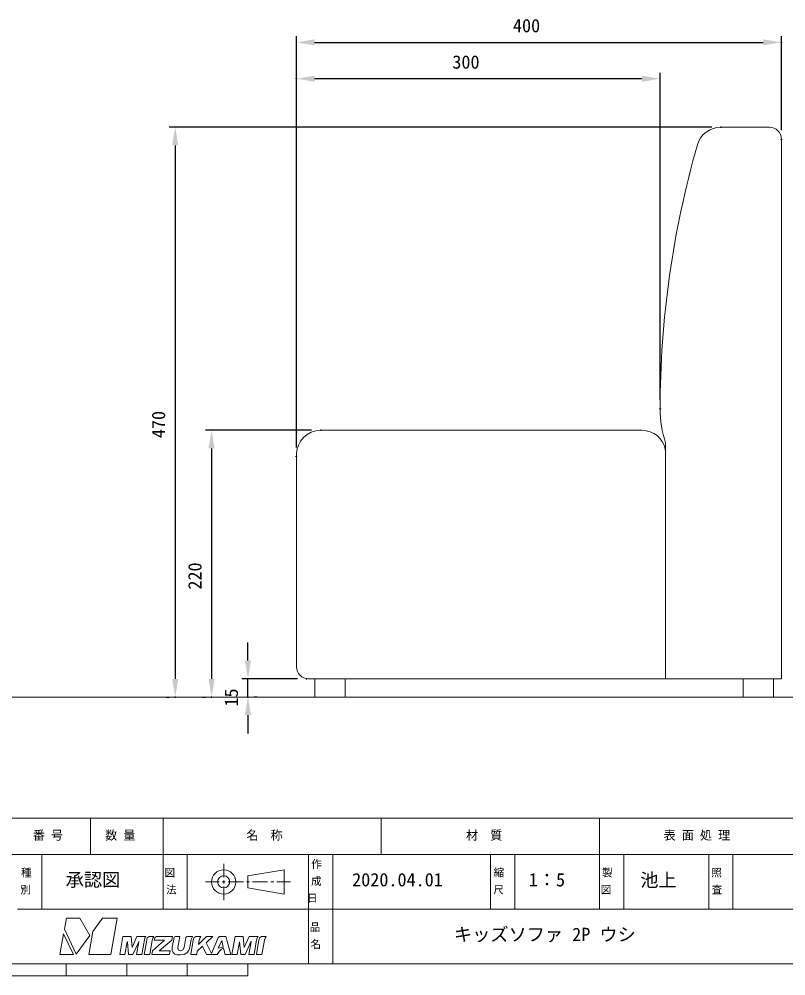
# Model space of a CAD drawing. Units: millimetres, scale not verified. Extents: x -203 to 203, y -143 to 143.
# Drawn here: x 12.3 to 138.7, y -140 to 17.8 of the extents above; entities that cross this region are included whole.
import ezdxf
from ezdxf.enums import TextEntityAlignment as Align

# ---------------------------------------------------------------- set-up
doc = ezdxf.new("R2010")
doc.units = ezdxf.units.MM
doc.header["$LTSCALE"] = 0.5
doc.header["$PDMODE"] = 32
doc.header["$PDSIZE"] = 0.1
for name, color, linetype, lineweight in [('0-1_DIMENSION_LINES$02_DIMENSI', 7, 'Continuous', 25), ('0-3_DIMENSION_LINES$03_LINES', 7, 'Continuous', 18), ('0-4_図面_FORMAT$03_TEXT', 7, 'Continuous', 18), ('0-5_図面_FORMAT$02_LOGO$01_MZ_LO', 7, 'Continuous', 18), ('0-7_図面_FORMAT$01_WAKU$OUT_LINE', 6, 'Continuous', 18), ('0-8_図面_FORMAT$01_WAKU$SUB_LINE', 7, 'Continuous', 18)]:
    doc.layers.add(name, color=color, linetype=linetype, lineweight=lineweight)
doc.layers.add('0-2_DEFPOINTS', color=7, linetype='Continuous')
doc.styles.add('ＭＳ ゴシック', font='')
doc.styles.get('ＭＳ ゴシック').set_extended_font_data('MS Gothic')

# ---------------------------------------------------------------- blocks, each defined once
blk = doc.blocks.new('D1')
at = {"layer": '0-1_DIMENSION_LINES$02_DIMENSI'}
for p, q in [((536, 191.365), (536, 327)), ((696, 296), (696, 327)), ((542, 325), (690, 325))]:
    blk.add_line(p, q, dxfattribs=at)
for points in [[(542, 326), (542, 324), (536, 325)], [(690, 324), (690, 326), (696, 325)]]:
    blk.add_solid(points, dxfattribs=at)
at = {"layer": '0-2_DEFPOINTS'}
for p in [(696, 325), (696, 293), (536, 188.365)]:
    blk.add_point(p, dxfattribs=at)
at = {"layer": '0-1_DIMENSION_LINES$02_DIMENSI', "style": 'ＭＳ ゴシック'}
blk.add_text('400', height=4.399, dxfattribs=at).set_placement((607.429, 327), align=Align.BOTTOM_LEFT)
blk = doc.blocks.new('D2')
at = {"layer": '0-1_DIMENSION_LINES$02_DIMENSI'}
for p, q in [((673, 297), (494, 297)), ((496, 291), (496, 115)), ((493, 109), (494, 109))]:
    blk.add_line(p, q, dxfattribs=at)
for points in [[(497, 291), (495, 291), (496, 297)], [(495, 115), (497, 115), (496, 109)]]:
    blk.add_solid(points, dxfattribs=at)
at = {"layer": '0-2_DEFPOINTS'}
for p in [(676, 297), (496, 109)]:
    blk.add_point(p, dxfattribs=at)
at = {"layer": '0-1_DIMENSION_LINES$02_DIMENSI', "style": 'ＭＳ ゴシック'}
blk.add_text('470', height=4.399, rotation=90, dxfattribs=at).set_placement((494, 194.429), align=Align.BOTTOM_LEFT)
blk = doc.blocks.new('D3')
at = {"layer": '0-1_DIMENSION_LINES$02_DIMENSI'}
for p, q in [((541, 197), (506, 197)), ((508, 191), (508, 115)), ((505, 109), (506, 109))]:
    blk.add_line(p, q, dxfattribs=at)
for points in [[(509, 191), (507, 191), (508, 197)], [(507, 115), (509, 115), (508, 109)]]:
    blk.add_solid(points, dxfattribs=at)
at = {"layer": '0-2_DEFPOINTS'}
for p in [(544, 197), (508, 109)]:
    blk.add_point(p, dxfattribs=at)
at = {"layer": '0-1_DIMENSION_LINES$02_DIMENSI', "style": 'ＭＳ ゴシック'}
blk.add_text('220', height=4.399, rotation=90, dxfattribs=at).set_placement((506, 144.429), align=Align.BOTTOM_LEFT)
blk = doc.blocks.new('D4')
at = {"layer": '0-1_DIMENSION_LINES$02_DIMENSI'}
for p, q in [((520, 121), (520, 126.999)), ((536.343, 115), (518, 115)), ((520, 109), (520, 115)), ((523, 109), (522, 109)), ((520, 103), (520, 97.001))]:
    blk.add_line(p, q, dxfattribs=at)
for points in [[(519, 121), (521, 121), (520, 115)], [(521, 103), (519, 103), (520, 109)]]:
    blk.add_solid(points, dxfattribs=at)
at = {"layer": '0-2_DEFPOINTS'}
for p in [(520, 115), (539.343, 115), (520, 109)]:
    blk.add_point(p, dxfattribs=at)
at = {"layer": '0-1_DIMENSION_LINES$02_DIMENSI', "style": 'ＭＳ ゴシック'}
blk.add_text('15', height=4.399, rotation=90, dxfattribs=at).set_placement((518, 105.857), align=Align.BOTTOM_LEFT)
blk = doc.blocks.new('D6')
at = {"layer": '0-1_DIMENSION_LINES$02_DIMENSI'}
for p, q in [((536, 191.365), (536, 315)), ((650, 313), (542, 313)), ((656, 207.071), (656, 315))]:
    blk.add_line(p, q, dxfattribs=at)
for points in [[(542, 314), (542, 312), (536, 313)], [(650, 312), (650, 314), (656, 313)]]:
    blk.add_solid(points, dxfattribs=at)
at = {"layer": '0-2_DEFPOINTS'}
for p in [(536, 313), (656, 204.071), (536, 188.365)]:
    blk.add_point(p, dxfattribs=at)
at = {"layer": '0-1_DIMENSION_LINES$02_DIMENSI', "style": 'ＭＳ ゴシック'}
blk.add_text('300', height=4.399, dxfattribs=at).set_placement((587.429, 315), align=Align.BOTTOM_LEFT)
blk = doc.blocks.new('_X20')
at = {"layer": '0-4_図面_FORMAT$03_TEXT', "style": 'ＭＳ ゴシック'}
for s, p in [('照', (672.836, 49.002)), ('査', (672.987, 43.38))]:
    blk.add_text(s, height=2.566, dxfattribs=at).set_placement(p, align=Align.BOTTOM_LEFT)
blk = doc.blocks.new('_X19')
at = {"layer": '0-4_図面_FORMAT$03_TEXT', "style": 'ＭＳ ゴシック'}
for s, p in [('製', (636.801, 49.002)), ('図', (636.385, 43.38))]:
    blk.add_text(s, height=2.566, dxfattribs=at).set_placement(p, align=Align.BOTTOM_LEFT)
blk = doc.blocks.new('_X18')
at = {"layer": '0-4_図面_FORMAT$03_TEXT', "style": 'ＭＳ ゴシック'}
for s, p in [('縮', (601.025, 49.002)), ('尺', (600.952, 43.38))]:
    blk.add_text(s, height=2.566, dxfattribs=at).set_placement(p, align=Align.BOTTOM_LEFT)
blk = doc.blocks.new('_X17')
at = {"layer": '0-4_図面_FORMAT$03_TEXT', "style": 'ＭＳ ゴシック'}
for s, p in [('品', (540.35, 31.002)), ('名', (540.651, 25.38))]:
    blk.add_text(s, height=2.566, dxfattribs=at).set_placement(p, align=Align.BOTTOM_LEFT)
blk = doc.blocks.new('_X16')
at = {"layer": '0-4_図面_FORMAT$03_TEXT', "style": 'ＭＳ ゴシック'}
for s, p in [('種', (445.127, 49.002)), ('別', (444.903, 43.38))]:
    blk.add_text(s, height=2.566, dxfattribs=at).set_placement(p, align=Align.BOTTOM_LEFT)
blk = doc.blocks.new('_X15')
at = {"layer": '0-4_図面_FORMAT$03_TEXT', "style": 'ＭＳ ゴシック'}
for s, p in [('図', (492.487, 49.002)), ('法', (492.977, 43.38))]:
    blk.add_text(s, height=2.566, dxfattribs=at).set_placement(p, align=Align.BOTTOM_LEFT)
blk = doc.blocks.new('_X14')
at = {"layer": '0-4_図面_FORMAT$03_TEXT', "style": 'ＭＳ ゴシック'}
for s, p in [('作', (540.875, 51.813)), ('成', (540.801, 46.191)), ('日', (539.482, 40.568))]:
    blk.add_text(s, height=2.566, dxfattribs=at).set_placement(p, align=Align.BOTTOM_LEFT)

msp = doc.modelspace()

# ---------------------------------------------------------------- linework, layer by layer
at = {"layer": '0-3_DIMENSION_LINES$03_LINES'}
for p, q in [((136, 0), (128, 0)), ((118.8502, -53.1224), (118.9, -53.3583)), ((-182, -94), (178, -94))]:
    msp.add_line(p, q, dxfattribs=at)
for points in [[(118.9, -52.0848), (118.9, -91), (138, -91), (138, -2)], [(62, -50), (88.5, -50), (115, -50)], [(58, -89), (58, -88.8413), (58, -68.3487), (58, -65.1107), (58, -63.5565), (58, -59.714), (58, -54.3173), (58, -54)], [(118.9, -91), (60.6, -91), (60, -91)]]:
    msp.add_lwpolyline(points, dxfattribs=at)
for points in [[(61.0146, -91), (66.0146, -91), (66.0146, -94), (61.0146, -94)], [(131.6685, -91), (136.6685, -91), (136.6685, -94), (131.6685, -94)]]:
    msp.add_lwpolyline(points, close=True, dxfattribs=at)
for centre, radius, start, end in [((128, -4), 4, 90, 163.91494), ((136, -2), 2, 360, 90), ((275.2623, -46.4635), 157.2623, 163.91494, 180.00031), ((136, -46.4644), 18, 180, 198.19487), ((62, -54), 4, 90, 180), ((115, -53.935), 3.935, 11.91859, 90), ((60, -89), 2, 180, 270)]:
    msp.add_arc(centre, radius, start, end, dxfattribs=at)
at = {"layer": '0-4_図面_FORMAT$03_TEXT'}
for p, q in [((46, -123.75), (46, -121.5)), ((56, -122.5), (50, -123.5)), ((56, -126.5), (56, -122.5)), ((45.25, -124.5), (43, -124.5)), ((46.25, -124.5), (45.75, -124.5)), ((46, -124.75), (46, -124.25)), ((49.25, -124.5), (46.75, -124.5)), ((50.25, -124.5), (49.75, -124.5)), ((50, -123.5), (50, -125.5)), ((53.25, -124.5), (50.75, -124.5)), ((54.25, -124.5), (53.75, -124.5)), ((57, -124.5), (54.75, -124.5)), ((46, -127.5), (46, -125.25)), ((50, -125.5), (56, -126.5))]:
    msp.add_line(p, q, dxfattribs=at)
for radius in [2, 1]:
    msp.add_circle((46, -124.5), radius, dxfattribs=at)
at = {"layer": '0-5_図面_FORMAT$02_LOGO$01_MZ_LO'}
for p, q in [((37.5368, -133.5001), (35.0653, -133.5001)), ((46.3372, -133.5001), (45.4679, -133.5001)), ((40.2333, -135.7779), (40.2903, -135.6677)), ((40.3739, -135.4237), (40.3965, -135.3012)), ((40.3965, -135.3012), (40.3965, -135.3012))]:
    msp.add_line(p, q, dxfattribs=at)
for points in [[(23.9185, -133.3532), (22.2811, -130.5), (20.052, -130.5), (19.7334, -132.3069), (21.6797, -136.412)], [(28.4519, -130.5), (26.0068, -130.5), (24.423, -132.6639), (23.7466, -136.5), (27.394, -136.5)], [(18.994, -136.5), (21.2213, -136.5), (19.5978, -133.0758)], [(45.1097, -135.4167), (45.6797, -134.1656), (45.9339, -135.2805)]]:
    msp.add_lwpolyline(points, close=True, dxfattribs=at)
for points in [[(33.1643, -133.5221), (33.1564, -133.5001), (31.6973, -133.5001), (30.8813, -135.3254), (30.7128, -133.5001), (29.3797, -133.5001), (28.8508, -136.5), (29.7077, -136.5), (30.085, -134.3718), (30.1212, -134.3718), (30.3134, -136.5), (31.0307, -136.5), (31.9772, -134.3718)], [(32.0194, -134.3718), (31.6421, -136.5), (32.493, -136.5), (32.9191, -134.0808)], [(33.2994, -134.1367), (32.8831, -136.5), (33.7988, -136.5), (34.2223, -134.0946)], [(34.4907, -133.528), (34.4785, -133.5001), (33.7311, -133.5001)], [(34.5924, -133.8998), (34.52, -134.1359), (36.248, -134.138), (34.2351, -135.8723), (34.125, -136.5), (37.0697, -136.5), (37.1838, -135.8537), (35.3578, -135.8512), (37.4305, -134.0987), (37.5368, -133.5001)], [(37.8062, -133.6918), (37.5241, -135.2886), (37.5207, -135.7942), (37.6572, -136.1388), (37.9298, -136.3967), (38.3411, -136.5181), (38.8134, -136.5486), (39.4797, -136.4487), (39.8948, -136.201), (40.2275, -135.7892)], [(39.7553, -133.6956), (39.4664, -135.331), (39.2624, -135.7153), (38.8631, -135.8509), (38.5099, -135.7132), (38.4414, -135.331), (38.7636, -133.5001), (38.0482, -133.5001)], [(40.8635, -133.5423), (40.8489, -133.5001), (40.7137, -133.5065), (40.0021, -133.5001)], [(40.3988, -135.2886), (40.6262, -134.0012), (40.8635, -133.5423)], [(40.9871, -134.1367), (40.5715, -136.5), (41.5368, -136.5), (41.5384, -136.5), (41.5439, -136.5), (41.6443, -135.9188), (42.5284, -135.0795), (43.1843, -136.5), (44.9459, -136.5)], [(42.2217, -133.528), (42.2092, -133.5001), (41.4125, -133.5001)], [(45.0487, -133.8322), (43.9945, -136.289), (43.107, -134.5303), (44.1923, -133.5001), (43.1434, -133.5001), (41.8365, -134.8052), (41.959, -134.0946)], [(45.9654, -135.4039), (46.2447, -136.5), (47.188, -136.5), (46.3372, -133.5001)], [(51.6741, -133.5221), (51.6663, -133.5001), (50.2071, -133.5001), (49.3912, -135.3254), (49.2227, -133.5001), (47.8896, -133.5001), (47.3606, -136.5), (48.2176, -136.5), (48.5948, -134.3718), (48.631, -134.3718), (48.8233, -136.5), (49.5406, -136.5), (50.4871, -134.3718)], [(50.5292, -134.3718), (50.152, -136.5), (51.0029, -136.5), (51.429, -134.0808)], [(51.8093, -134.1367), (51.3929, -136.5), (52.3087, -136.5), (52.7322, -134.0946)], [(53.0005, -133.528), (52.9883, -133.5001), (52.241, -133.5001)]]:
    msp.add_lwpolyline(points, dxfattribs=at)
for centre, radius, start, end in [((33.7742, -134.1229), 0.8561, 135.436, 177.18162), ((33.898, -134.0779), 0.6015, 106.10853, 185.61083), ((35.2047, -134.2131), 0.9895, 136.18472, 173.12017), ((35.0741, -133.9901), 0.4901, 91.03463, 169.38909), ((38.0431, -133.7422), 0.2422, 88.80192, 167.99496), ((39.9968, -133.7469), 0.2469, 88.77298, 167.99431), ((41.5809, -134.073), 0.5972, 106.38228, 186.12371), ((42.933, -134.202), 0.9799, 136.54508, 173.70767), ((45.4594, -133.9198), 0.4199, 88.83548, 167.9571), ((52.2841, -134.1229), 0.8561, 135.436, 177.18162), ((52.4079, -134.0779), 0.6015, 106.10853, 185.61083), ((53.7145, -134.2131), 0.9895, 136.18472, 173.12017), ((31.9983, -134.363), 0.0228, 337.38667, 202.61333), ((39.5102, -135.2642), 0.8783, 332.65034, 349.54143), ((38.5515, -134.9606), 1.8762, 349.54143, 349.93236), ((46.8386, -137.2383), 2.0316, 115.4544, 158.69079), ((50.5082, -134.363), 0.0228, 337.38667, 202.61333), ((38.9196, -135.0984), 1.4791, 332.15939, 332.65034)]:
    msp.add_arc(centre, radius, start, end, dxfattribs=at)
at = {"layer": '0-7_図面_FORMAT$01_WAKU$OUT_LINE'}
for p, q in [((198, -114), (-198, -114)), ((198, -120), (-78, -120)), ((-198, -138), (198, -138)), ((20, -140), (20, -138)), ((30, -140), (30, -138)), ((40, -140), (40, -138)), ((50, -140), (50, -138)), ((-50, -140), (50, -140))]:
    msp.add_line(p, q, dxfattribs=at)
at = {"layer": '0-8_図面_FORMAT$01_WAKU$SUB_LINE'}
for p, q in [((24, -114), (24, -120)), ((36, -129), (36, -114)), ((72, -114), (72, -120)), ((108, -129), (108, -114)), ((16, -129), (16, -120)), ((40, -120), (40, -129)), ((60, -138), (60, -120)), ((64, -138), (64, -120)), ((90, -129), (90, -120)), ((94, -129), (94, -120)), ((112, -129), (112, -120)), ((126, -120), (126, -129)), ((130, -120), (130, -129)), ((12, -129), (144, -129))]:
    msp.add_line(p, q, dxfattribs=at)

# ---------------------------------------------------------------- block references
at = {"layer": '0-1_DIMENSION_LINES$02_DIMENSI', "xscale": 0.5, "yscale": 0.5}
for name in ['D1', 'D6', 'D2', 'D3', 'D4']:
    msp.add_blockref(name, (-210, -148.5), dxfattribs=at)
at = {"layer": '0-4_図面_FORMAT$03_TEXT', "xscale": 0.5, "yscale": 0.5}
for name in ['_X14', '_X16', '_X15', '_X18', '_X19', '_X20', '_X17']:
    msp.add_blockref(name, (-210, -148.5), dxfattribs=at)

# ---------------------------------------------------------------- texts
at = {"layer": '0-4_図面_FORMAT$03_TEXT', "style": 'ＭＳ ゴシック'}
for s, height, p in [('番 号', 1.466, (14.5112, -117.9799)), ('数 量', 1.466, (26.4452, -117.9799)), ('名\u3000称', 1.466, (49.7337, -117.9799)), ('材\u3000質', 1.466, (85.975, -117.9799)), ('表 面 処 理', 1.466, (118.573, -117.9799)), ('承認図', 2.199, (19.9406, -125.9023)), ('2020.04.01', 2.199, (67.1867, -125.8936)), ('1：5', 2.199, (96.3218, -125.9023)), ('池上', 2.199, (114.7187, -125.9459)), ('キッズソファ 2P ウシ', 2.199, (83.9951, -134.9198))]:
    msp.add_text(s, height=height, dxfattribs=at).set_placement(p, align=Align.BOTTOM_LEFT)

doc.saveas('drawing.dxf')
